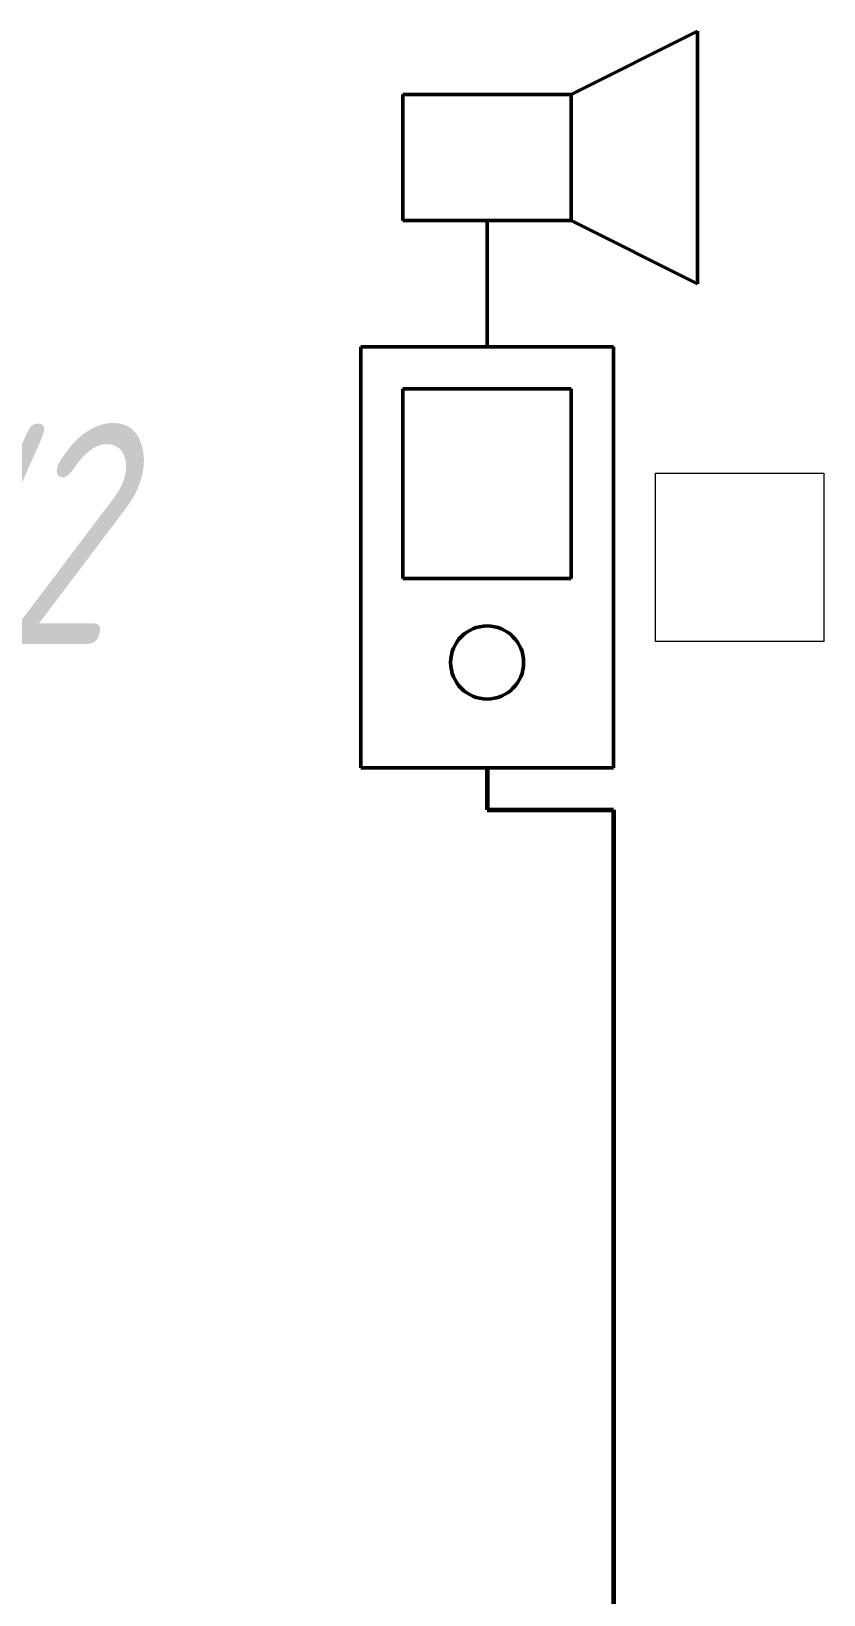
# Model space of a CAD drawing. Header units: millimetres. Extents: x 1337 to 8186, y 1899 to 5236.
# Drawn here: x 5283.6 to 5310.7, y 2734.1 to 2787.6 of the extents above; entities that cross this region are included whole.
import ezdxf

# ---------------------------------------------------------------- set-up
doc = ezdxf.new("R2010")
doc.units = ezdxf.units.MM
for name, color, linetype, lineweight in [('Линия связи (Вновь)', 3, 'Continuous', 60), ('Связь', 84, 'Continuous', 50), ('Строительный', 251, 'Continuous', 13), ('Текст', 2, 'Continuous', 25)]:
    doc.layers.add(name, color=color, linetype=linetype, lineweight=lineweight)
doc.styles.add('Simplex', font='simplex.shx', dxfattribs={"width": 0.7, "oblique": 15})

# ---------------------------------------------------------------- blocks, each defined once
blk = doc.blocks.new('A$C178B2837')
at = {"layer": 'Строительный', "ltscale": 100}
for p, q in [((519.272, 367.714), (519.272, 371.714)), ((519.272, 371.714), (523.272, 371.714)), ((523.272, 371.714), (523.272, 367.714)), ((523.272, 367.714), (519.272, 367.714))]:
    blk.add_line(p, q, dxfattribs=at)
blk = doc.blocks.new('A$C20EB2E6C')
at = {"layer": 'Связь'}
for p, q in [((8, 17.5), (5, 16)), ((8, 11.5), (8, 17.5)), ((1, 13), (1, 16)), ((1, 16), (5, 16)), ((5, 16), (5, 13)), ((5, 13), (1, 13)), ((3, 13), (3, 10)), ((8, 11.5), (5, 13)), ((0, 0), (0, 10)), ((0, 10), (6, 10)), ((6, 10), (6, 0)), ((1, 4.5), (1, 9)), ((1, 9), (5, 9)), ((5, 9), (5, 4.5)), ((5, 4.5), (1, 4.5)), ((6, 0), (0, 0))]:
    blk.add_line(p, q, dxfattribs=at)
blk.add_circle((3, 2.5), 0.868, dxfattribs=at)

msp = doc.modelspace()

# ---------------------------------------------------------------- linework, layer by layer
at = {"layer": 'Линия связи (Вновь)'}
for p, q in [((5299.205, 2762.413), (5299.205, 2760.973)), ((5299.205, 2760.973), (5303.525, 2760.973)), ((5303.525, 2760.973), (5303.525, 2548.141))]:
    msp.add_line(p, q, dxfattribs=at)

# ---------------------------------------------------------------- block references
at = {"layer": 'Линия связи (Вновь)', "xscale": 1.44, "yscale": 1.44, "zscale": 1.44}
msp.add_blockref('A$C178B2837', (4557.213, 2237.225), dxfattribs=at)
at = {"layer": 'Связь', "xscale": 1.44, "yscale": 1.44, "zscale": 1.44}
msp.add_blockref('A$C20EB2E6C', (5294.885, 2762.413), dxfattribs=at)

# ---------------------------------------------------------------- next in the draw order: texts
at = {"layer": 'Текст', "lineweight": 30, "insert": (5278.915, 2770.431), "char_height": 7.56, "attachment_point": 5, "style": 'Simplex', "bg_fill": 3, "box_fill_scale": 1.1, "bg_fill_color": 256, "bg_fill_transparency": 0}
msp.add_mtext_dynamic_manual_height_columns('DW2', width=8.70726, gutter_width=2253.656, heights=[0], dxfattribs=at)

doc.saveas('drawing.dxf')
